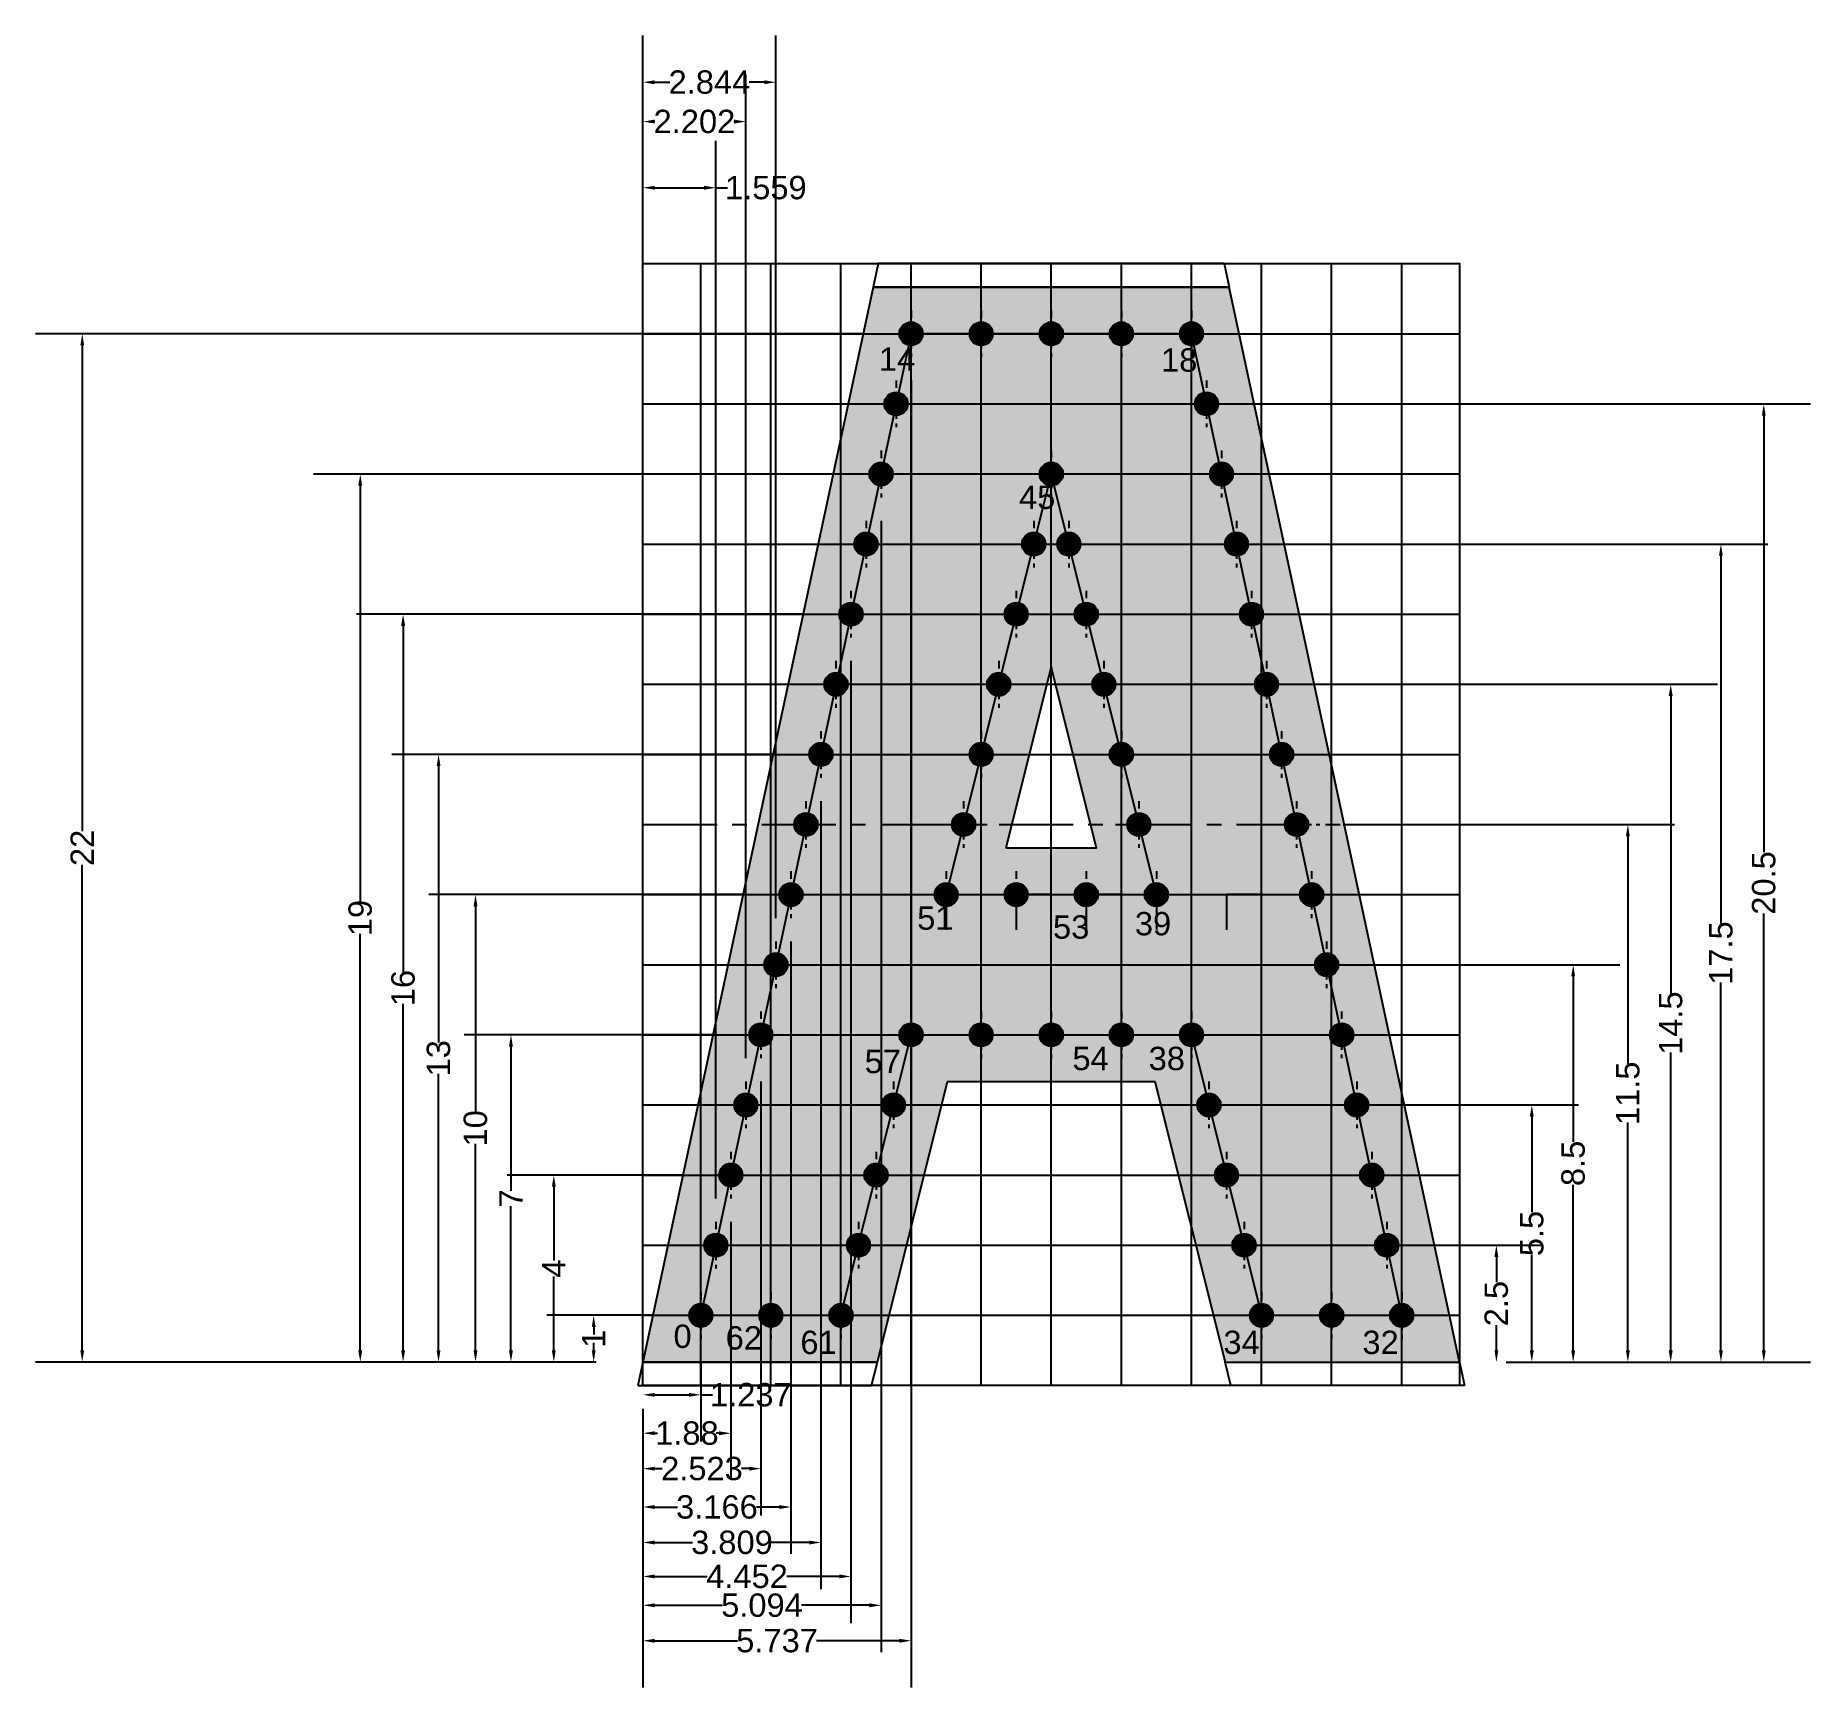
# Model space of a CAD drawing. Header units: inches. Extents: x 8 to 46, y -6.3 to 29.1.
import ezdxf

# ---------------------------------------------------------------- set-up
doc = ezdxf.new("R2010")
doc.units = ezdxf.units.IN
doc.linetypes.add('CENTER', pattern=[50.8, 31.75, -6.35, 6.35, -6.35])
doc.layers.add('AM_5', color=3, linetype='Continuous', lineweight=25)
for name, color, linetype in [('LetterBounds', 192, 'Continuous'), ('LetterFill', 7, 'Continuous'), ('LetterOutlines', 61, 'Continuous'), ('MountingTabs', 254, 'Continuous'), ('PixelCenters', 116, 'Continuous'), ('PixelFill', 22, 'Continuous'), ('PixelGuides', 160, 'Continuous'), ('PixelHoles', 90, 'Continuous'), ('PixelNumbers', 232, 'Continuous'), ('PixelPaths', 211, 'Continuous')]:
    doc.layers.add(name, color=color, linetype=linetype)
doc.styles.get("Standard").update_dxf_attribs({"font": 'arial.ttf'})
doc.dimstyles.new('Mine$0', dxfattribs={"dimtxt": 0.5, "dimasz": 0.25, "dimexe": 1, "dimexo": 1, "dimgap": 0, "dimtad": 0, "dimdec": 3, "dimrnd": 0.0005, "dimdsep": 46, "dimtxsty": 'Standard', "dimcen": 0, "dimclrd": 256, "dimclre": 256, "dimclrt": 2, "dimadec": 0, "dimazin": 2, "dimtp": 0.1, "dimtm": 0.1, "dimtfac": 0.71, "dimtdec": 3, "dimtmove": 0, "dimatfit": 3, "dimfxl": 1, "dimlwd": -1, "dimlwe": -1, "dimarcsym": 1})

# ---------------------------------------------------------------- blocks, each defined once
blk = doc.blocks.new('Pixel')
at = {"layer": 'PixelFill'}
h = blk.add_hatch(color=256, dxfattribs=at)
h.paths.add_polyline_path([(0, 0.25), (0, 0), (0.25, 0, 0.414214)])
h.paths.add_polyline_path([(0, 0.25, 0.414214), (-0.25, 0), (0, 0)])
h.paths.add_polyline_path([(0, 0), (-0.25, 0, 0.414214), (0, -0.25)])
h.paths.add_polyline_path([(0.25, 0), (0, 0), (0, -0.25, 0.414214)])
h = blk.add_hatch(color=256, dxfattribs=at)
edge = h.paths.add_edge_path()
edge.add_line((0, 0), (0, 0.25))
edge.add_arc((0, 0), 0.25, 90, 180)
edge.add_line((-0.25, 0), (0, 0))
h = blk.add_hatch(color=256, dxfattribs=at)
edge = h.paths.add_edge_path()
edge.add_line((0, -0.25), (0, 0))
edge.add_line((0, 0), (-0.25, 0))
edge.add_arc((0, 0), 0.25, 180, 270)
h = blk.add_hatch(color=256, dxfattribs=at)
edge = h.paths.add_edge_path()
edge.add_line((0, 0), (0.25, 0))
edge.add_arc((0, 0), 0.25, 0, 90)
edge.add_line((0, 0.25), (0, 0))
h = blk.add_hatch(color=256, dxfattribs=at)
edge = h.paths.add_edge_path()
edge.add_line((0, 0), (0, -0.25))
edge.add_arc((0, 0), 0.25, 270, 360)
edge.add_line((0.25, 0), (0, 0))
at = {"layer": 'PixelCenters', "linetype": 'CENTER', "ltscale": 0.005}
for p, q in [((0, 0.5), (0, -0.5)), ((-0.5, 0), (0.5, 0))]:
    blk.add_line(p, q, dxfattribs=at)
at = {"layer": 'PixelHoles'}
blk.add_circle((0, 0), 0.25, dxfattribs=at)
blk = doc.blocks.new('*D79')
at = {"layer": 'AM_5', "transparency": 16777216}
for p, q in [((21.259, 1.669), (18.967, 1.669)), ((19.967, 1.419), (19.967, 1.261)), ((19.967, 0.919), (19.967, 1.077)), ((20.022, 0.669), (18.967, 0.669))]:
    blk.add_line(p, q, dxfattribs=at)
for points in [[(19.926, 1.419), (20.009, 1.419), (19.967, 1.669)], [(19.926, 0.919), (20.009, 0.919), (19.967, 0.669)]]:
    blk.add_solid(points, dxfattribs=at)
at = {"layer": 'Defpoints', "color": 0, "transparency": 16777216}
for p in [(19.967, 1.669), (22.259, 1.669), (21.022, 0.669)]:
    blk.add_point(p, dxfattribs=at)
at = {"layer": 'AM_5', "color": 2, "transparency": 16777216, "insert": (19.967, 1.169), "char_height": 0.5, "attachment_point": 5, "rotation": 90}
blk.add_mtext('1', dxfattribs=at)
blk = doc.blocks.new('*D80')
at = {"layer": 'AM_5', "transparency": 16777216}
for p, q in [((21.902, 4.669), (18.114, 4.669)), ((19.114, 4.419), (19.114, 2.842)), ((19.114, 0.919), (19.114, 2.496)), ((20.022, 0.669), (18.114, 0.669))]:
    blk.add_line(p, q, dxfattribs=at)
for points in [[(19.072, 4.419), (19.155, 4.419), (19.114, 4.669)], [(19.072, 0.919), (19.155, 0.919), (19.114, 0.669)]]:
    blk.add_solid(points, dxfattribs=at)
at = {"layer": 'Defpoints', "color": 0, "transparency": 16777216}
for p in [(19.114, 4.669), (22.902, 4.669), (21.022, 0.669)]:
    blk.add_point(p, dxfattribs=at)
at = {"layer": 'AM_5', "color": 2, "transparency": 16777216, "insert": (19.114, 2.669), "char_height": 0.5, "attachment_point": 5, "rotation": 90}
blk.add_mtext('4', dxfattribs=at)
blk = doc.blocks.new('*D81')
at = {"layer": 'AM_5', "transparency": 16777216}
for p, q in [((22.545, 7.669), (17.197, 7.669)), ((18.197, 7.419), (18.197, 4.331)), ((18.197, 0.919), (18.197, 4.007)), ((20.022, 0.669), (17.197, 0.669))]:
    blk.add_line(p, q, dxfattribs=at)
for points in [[(18.155, 7.419), (18.238, 7.419), (18.197, 7.669)], [(18.155, 0.919), (18.238, 0.919), (18.197, 0.669)]]:
    blk.add_solid(points, dxfattribs=at)
at = {"layer": 'Defpoints', "color": 0, "transparency": 16777216}
for p in [(18.197, 7.669), (23.545, 7.669), (21.022, 0.669)]:
    blk.add_point(p, dxfattribs=at)
at = {"layer": 'AM_5', "color": 2, "transparency": 16777216, "insert": (18.197, 4.169), "char_height": 0.5, "attachment_point": 5, "rotation": 90}
blk.add_mtext('7', dxfattribs=at)
blk = doc.blocks.new('*D82')
at = {"layer": 'AM_5', "transparency": 16777216}
for p, q in [((23.188, 10.669), (16.438, 10.669)), ((17.438, 10.419), (17.438, 6.003)), ((17.438, 0.919), (17.438, 5.336)), ((20.022, 0.669), (16.438, 0.669))]:
    blk.add_line(p, q, dxfattribs=at)
for points in [[(17.396, 10.419), (17.48, 10.419), (17.438, 10.669)], [(17.396, 0.919), (17.48, 0.919), (17.438, 0.669)]]:
    blk.add_solid(points, dxfattribs=at)
at = {"layer": 'Defpoints', "color": 0, "transparency": 16777216}
for p in [(17.438, 10.669), (24.188, 10.669), (21.022, 0.669)]:
    blk.add_point(p, dxfattribs=at)
at = {"layer": 'AM_5', "color": 2, "transparency": 16777216, "insert": (17.438, 5.669), "char_height": 0.5, "attachment_point": 5, "rotation": 90}
blk.add_mtext('10', dxfattribs=at)
blk = doc.blocks.new('*D83')
at = {"layer": 'AM_5', "transparency": 16777216}
for p, q in [((23.831, 13.669), (15.648, 13.669)), ((16.648, 13.419), (16.648, 7.504)), ((16.648, 0.919), (16.648, 6.835)), ((20.022, 0.669), (15.648, 0.669))]:
    blk.add_line(p, q, dxfattribs=at)
for points in [[(16.606, 13.419), (16.689, 13.419), (16.648, 13.669)], [(16.606, 0.919), (16.689, 0.919), (16.648, 0.669)]]:
    blk.add_solid(points, dxfattribs=at)
at = {"layer": 'Defpoints', "color": 0, "transparency": 16777216}
for p in [(16.648, 13.669), (24.831, 13.669), (21.022, 0.669)]:
    blk.add_point(p, dxfattribs=at)
at = {"layer": 'AM_5', "color": 2, "transparency": 16777216, "insert": (16.648, 7.169), "char_height": 0.5, "attachment_point": 5, "rotation": 90}
blk.add_mtext('13', dxfattribs=at)
blk = doc.blocks.new('*D84')
at = {"layer": 'AM_5', "transparency": 16777216}
for p, q in [((24.473, 16.669), (14.889, 16.669)), ((15.889, 16.419), (15.889, 9.004)), ((15.889, 0.919), (15.889, 8.335)), ((20.022, 0.669), (14.889, 0.669))]:
    blk.add_line(p, q, dxfattribs=at)
for points in [[(15.847, 16.419), (15.931, 16.419), (15.889, 16.669)], [(15.847, 0.919), (15.931, 0.919), (15.889, 0.669)]]:
    blk.add_solid(points, dxfattribs=at)
at = {"layer": 'Defpoints', "color": 0, "transparency": 16777216}
for p in [(15.889, 16.669), (25.473, 16.669), (21.022, 0.669)]:
    blk.add_point(p, dxfattribs=at)
at = {"layer": 'AM_5', "color": 2, "transparency": 16777216, "insert": (15.889, 8.669), "char_height": 0.5, "attachment_point": 5, "rotation": 90}
blk.add_mtext('16', dxfattribs=at)
blk = doc.blocks.new('*D85')
at = {"layer": 'AM_5', "transparency": 16777216}
for p, q in [((25.116, 19.669), (13.972, 19.669)), ((14.972, 19.419), (14.972, 10.504)), ((14.972, 0.919), (14.972, 9.834)), ((20.022, 0.669), (13.972, 0.669))]:
    blk.add_line(p, q, dxfattribs=at)
for points in [[(14.93, 19.419), (15.014, 19.419), (14.972, 19.669)], [(14.93, 0.919), (15.014, 0.919), (14.972, 0.669)]]:
    blk.add_solid(points, dxfattribs=at)
at = {"layer": 'Defpoints', "color": 0, "transparency": 16777216}
for p in [(14.972, 19.669), (26.116, 19.669), (21.022, 0.669)]:
    blk.add_point(p, dxfattribs=at)
at = {"layer": 'AM_5', "color": 2, "transparency": 16777216, "insert": (14.972, 10.169), "char_height": 0.5, "attachment_point": 5, "rotation": 90}
blk.add_mtext('19', dxfattribs=at)
blk = doc.blocks.new('*D86')
at = {"layer": 'AM_5', "transparency": 16777216}
for p, q in [((25.759, 22.669), (8.022, 22.669)), ((9.022, 22.419), (9.022, 12.029)), ((9.022, 0.919), (9.022, 11.31)), ((20.022, 0.669), (8.022, 0.669))]:
    blk.add_line(p, q, dxfattribs=at)
for points in [[(8.981, 22.419), (9.064, 22.419), (9.022, 22.669)], [(8.981, 0.919), (9.064, 0.919), (9.022, 0.669)]]:
    blk.add_solid(points, dxfattribs=at)
at = {"layer": 'Defpoints', "color": 0, "transparency": 16777216}
for p in [(9.022, 22.669), (26.759, 22.669), (21.022, 0.669)]:
    blk.add_point(p, dxfattribs=at)
at = {"layer": 'AM_5', "color": 2, "transparency": 16777216, "insert": (9.022, 11.669), "char_height": 0.5, "attachment_point": 5, "rotation": 90}
blk.add_mtext('22', dxfattribs=at)
blk = doc.blocks.new('*D87')
at = {"layer": 'AM_5', "transparency": 16777216}
for p, q in [((37.938, 3.169), (40.284, 3.169)), ((39.284, 2.919), (39.284, 2.381)), ((39.284, 0.919), (39.284, 1.458)), ((39.496, 0.669), (40.284, 0.669))]:
    blk.add_line(p, q, dxfattribs=at)
for points in [[(39.243, 2.919), (39.326, 2.919), (39.284, 3.169)], [(39.243, 0.919), (39.326, 0.919), (39.284, 0.669)]]:
    blk.add_solid(points, dxfattribs=at)
at = {"layer": 'Defpoints', "color": 0, "transparency": 16777216}
for p in [(36.938, 3.169), (39.284, 3.169), (38.496, 0.669)]:
    blk.add_point(p, dxfattribs=at)
at = {"layer": 'AM_5', "color": 2, "transparency": 16777216, "insert": (39.284, 1.919), "char_height": 0.5, "attachment_point": 5, "rotation": 90}
blk.add_mtext('2.5', dxfattribs=at)
blk = doc.blocks.new('*D88')
at = {"layer": 'AM_5', "transparency": 16777216}
for p, q in [((37.295, 6.169), (41.043, 6.169)), ((40.043, 5.919), (40.043, 3.876)), ((40.043, 0.919), (40.043, 2.962)), ((39.496, 0.669), (41.043, 0.669))]:
    blk.add_line(p, q, dxfattribs=at)
for points in [[(40.001, 5.919), (40.085, 5.919), (40.043, 6.169)], [(40.001, 0.919), (40.085, 0.919), (40.043, 0.669)]]:
    blk.add_solid(points, dxfattribs=at)
at = {"layer": 'Defpoints', "color": 0, "transparency": 16777216}
for p in [(36.295, 6.169), (40.043, 6.169), (38.496, 0.669)]:
    blk.add_point(p, dxfattribs=at)
at = {"layer": 'AM_5', "color": 2, "transparency": 16777216, "insert": (40.043, 3.419), "char_height": 0.5, "attachment_point": 5, "rotation": 90}
blk.add_mtext('5.5', dxfattribs=at)
blk = doc.blocks.new('*D89')
at = {"layer": 'AM_5', "transparency": 16777216}
for p, q in [((36.652, 9.169), (41.928, 9.169)), ((40.928, 8.919), (40.928, 5.377)), ((40.928, 0.919), (40.928, 4.462)), ((39.496, 0.669), (41.928, 0.669))]:
    blk.add_line(p, q, dxfattribs=at)
for points in [[(40.887, 8.919), (40.97, 8.919), (40.928, 9.169)], [(40.887, 0.919), (40.97, 0.919), (40.928, 0.669)]]:
    blk.add_solid(points, dxfattribs=at)
at = {"layer": 'Defpoints', "color": 0, "transparency": 16777216}
for p in [(35.652, 9.169), (40.928, 9.169), (38.496, 0.669)]:
    blk.add_point(p, dxfattribs=at)
at = {"layer": 'AM_5', "color": 2, "transparency": 16777216, "insert": (40.928, 4.919), "char_height": 0.5, "attachment_point": 5, "rotation": 90}
blk.add_mtext('8.5', dxfattribs=at)
blk = doc.blocks.new('*D90')
at = {"layer": 'AM_5', "transparency": 16777216}
for p, q in [((36.009, 12.169), (43.098, 12.169)), ((42.098, 11.919), (42.098, 7.047)), ((42.098, 0.919), (42.098, 5.792)), ((39.496, 0.669), (43.098, 0.669))]:
    blk.add_line(p, q, dxfattribs=at)
for points in [[(42.056, 11.919), (42.14, 11.919), (42.098, 12.169)], [(42.056, 0.919), (42.14, 0.919), (42.098, 0.669)]]:
    blk.add_solid(points, dxfattribs=at)
at = {"layer": 'Defpoints', "color": 0, "transparency": 16777216}
for p in [(35.009, 12.169), (42.098, 12.169), (38.496, 0.669)]:
    blk.add_point(p, dxfattribs=at)
at = {"layer": 'AM_5', "color": 2, "transparency": 16777216, "insert": (42.098, 6.419), "char_height": 0.5, "attachment_point": 5, "rotation": 90}
blk.add_mtext('11.5', dxfattribs=at)
blk = doc.blocks.new('*D91')
at = {"layer": 'AM_5', "transparency": 16777216}
for p, q in [((35.366, 15.169), (44.015, 15.169)), ((43.015, 14.919), (43.015, 8.547)), ((43.015, 0.919), (43.015, 7.292)), ((39.496, 0.669), (44.015, 0.669))]:
    blk.add_line(p, q, dxfattribs=at)
for points in [[(42.973, 14.919), (43.057, 14.919), (43.015, 15.169)], [(42.973, 0.919), (43.057, 0.919), (43.015, 0.669)]]:
    blk.add_solid(points, dxfattribs=at)
at = {"layer": 'Defpoints', "color": 0, "transparency": 16777216}
for p in [(34.366, 15.169), (43.015, 15.169), (38.496, 0.669)]:
    blk.add_point(p, dxfattribs=at)
at = {"layer": 'AM_5', "color": 2, "transparency": 16777216, "insert": (43.015, 7.919), "char_height": 0.5, "attachment_point": 5, "rotation": 90}
blk.add_mtext('14.5', dxfattribs=at)
blk = doc.blocks.new('*D92')
at = {"layer": 'AM_5', "transparency": 16777216}
for p, q in [((34.723, 18.169), (45.09, 18.169)), ((44.09, 17.919), (44.09, 10.047)), ((44.09, 0.919), (44.09, 8.792)), ((39.496, 0.669), (45.09, 0.669))]:
    blk.add_line(p, q, dxfattribs=at)
for points in [[(44.048, 17.919), (44.131, 17.919), (44.09, 18.169)], [(44.048, 0.919), (44.131, 0.919), (44.09, 0.669)]]:
    blk.add_solid(points, dxfattribs=at)
at = {"layer": 'Defpoints', "color": 0, "transparency": 16777216}
for p in [(33.723, 18.169), (44.09, 18.169), (38.496, 0.669)]:
    blk.add_point(p, dxfattribs=at)
at = {"layer": 'AM_5', "color": 2, "transparency": 16777216, "insert": (44.09, 9.419), "char_height": 0.5, "attachment_point": 5, "rotation": 90}
blk.add_mtext('17.5', dxfattribs=at)
blk = doc.blocks.new('*D93')
at = {"layer": 'AM_5', "transparency": 16777216}
for p, q in [((34.081, 21.169), (46.007, 21.169)), ((45.007, 20.919), (45.007, 11.575)), ((45.007, 0.919), (45.007, 10.264)), ((39.496, 0.669), (46.007, 0.669))]:
    blk.add_line(p, q, dxfattribs=at)
for points in [[(44.965, 20.919), (45.048, 20.919), (45.007, 21.169)], [(44.965, 0.919), (45.048, 0.919), (45.007, 0.669)]]:
    blk.add_solid(points, dxfattribs=at)
at = {"layer": 'Defpoints', "color": 0, "transparency": 16777216}
for p in [(33.081, 21.169), (45.007, 21.169), (38.496, 0.669)]:
    blk.add_point(p, dxfattribs=at)
at = {"layer": 'AM_5', "color": 2, "transparency": 16777216, "insert": (45.007, 10.919), "char_height": 0.5, "attachment_point": 5, "rotation": 90}
blk.add_mtext('20.5', dxfattribs=at)
blk = doc.blocks.new('*D94')
at = {"layer": 'AM_5', "transparency": 16777216}
for p, q in [((22.259, 0.669), (22.259, -1.033)), ((21.022, -0.331), (21.022, -1.033)), ((21.272, -0.033), (22.009, -0.033)), ((22.259, -0.033), (22.509, -0.033))]:
    blk.add_line(p, q, dxfattribs=at)
for points in [[(21.272, 0.009), (21.272, -0.074), (21.022, -0.033)], [(22.009, 0.009), (22.009, -0.074), (22.259, -0.033)]]:
    blk.add_solid(points, dxfattribs=at)
at = {"layer": 'Defpoints', "color": 0, "transparency": 16777216}
for p in [(22.259, 1.669), (21.022, 0.669), (22.259, -0.033)]:
    blk.add_point(p, dxfattribs=at)
at = {"layer": 'AM_5', "color": 2, "transparency": 16777216, "insert": (23.329, -0.033), "char_height": 0.5, "attachment_point": 5}
blk.add_mtext('1.237', dxfattribs=at)
blk = doc.blocks.new('*D95')
at = {"layer": 'AM_5', "transparency": 16777216}
for p, q in [((22.902, 3.669), (22.902, -1.854)), ((21.022, -0.331), (21.022, -1.854)), ((21.272, -0.854), (21.336, -0.854)), ((22.652, -0.854), (22.588, -0.854))]:
    blk.add_line(p, q, dxfattribs=at)
for points in [[(21.272, -0.813), (21.272, -0.896), (21.022, -0.854)], [(22.652, -0.813), (22.652, -0.896), (22.902, -0.854)]]:
    blk.add_solid(points, dxfattribs=at)
at = {"layer": 'Defpoints', "color": 0, "transparency": 16777216}
for p in [(22.902, 4.669), (21.022, 0.669), (22.902, -0.854)]:
    blk.add_point(p, dxfattribs=at)
at = {"layer": 'AM_5', "color": 2, "transparency": 16777216, "insert": (21.962, -0.854), "char_height": 0.5, "attachment_point": 5}
blk.add_mtext('1.88', dxfattribs=at)
blk = doc.blocks.new('*D96')
at = {"layer": 'AM_5', "transparency": 16777216}
for p, q in [((23.545, 6.669), (23.545, -2.612)), ((21.022, -0.331), (21.022, -2.612)), ((21.272, -1.612), (21.436, -1.612)), ((23.295, -1.612), (23.131, -1.612))]:
    blk.add_line(p, q, dxfattribs=at)
for points in [[(21.272, -1.571), (21.272, -1.654), (21.022, -1.612)], [(23.295, -1.571), (23.295, -1.654), (23.545, -1.612)]]:
    blk.add_solid(points, dxfattribs=at)
at = {"layer": 'Defpoints', "color": 0, "transparency": 16777216}
for p in [(23.545, 7.669), (21.022, 0.669), (23.545, -1.612)]:
    blk.add_point(p, dxfattribs=at)
at = {"layer": 'AM_5', "color": 2, "transparency": 16777216, "insert": (22.284, -1.612), "char_height": 0.5, "attachment_point": 5}
blk.add_mtext('2.523', dxfattribs=at)
blk = doc.blocks.new('*D97')
at = {"layer": 'AM_5', "transparency": 16777216}
for p, q in [((24.188, 9.669), (24.188, -3.434)), ((21.022, -0.331), (21.022, -3.434)), ((21.272, -2.434), (21.762, -2.434)), ((23.938, -2.434), (23.448, -2.434))]:
    blk.add_line(p, q, dxfattribs=at)
for points in [[(21.272, -2.392), (21.272, -2.476), (21.022, -2.434)], [(23.938, -2.392), (23.938, -2.476), (24.188, -2.434)]]:
    blk.add_solid(points, dxfattribs=at)
at = {"layer": 'Defpoints', "color": 0, "transparency": 16777216}
for p in [(24.188, 10.669), (21.022, 0.669), (24.188, -2.434)]:
    blk.add_point(p, dxfattribs=at)
at = {"layer": 'AM_5', "color": 2, "transparency": 16777216, "insert": (22.605, -2.434), "char_height": 0.5, "attachment_point": 5}
blk.add_mtext('3.166', dxfattribs=at)
blk = doc.blocks.new('*D98')
at = {"layer": 'AM_5', "transparency": 16777216}
for p, q in [((24.831, 12.669), (24.831, -4.192)), ((21.022, -0.331), (21.022, -4.192)), ((21.272, -3.192), (22.082, -3.192)), ((24.581, -3.192), (23.77, -3.192))]:
    blk.add_line(p, q, dxfattribs=at)
for points in [[(21.272, -3.15), (21.272, -3.234), (21.022, -3.192)], [(24.581, -3.15), (24.581, -3.234), (24.831, -3.192)]]:
    blk.add_solid(points, dxfattribs=at)
at = {"layer": 'Defpoints', "color": 0, "transparency": 16777216}
for p in [(24.831, 13.669), (21.022, 0.669), (24.831, -3.192)]:
    blk.add_point(p, dxfattribs=at)
at = {"layer": 'AM_5', "color": 2, "transparency": 16777216, "insert": (22.926, -3.192), "char_height": 0.5, "attachment_point": 5}
blk.add_mtext('3.809', dxfattribs=at)
blk = doc.blocks.new('*D99')
at = {"layer": 'AM_5', "transparency": 16777216}
for p, q in [((25.473, 15.669), (25.473, -4.919)), ((21.022, -0.331), (21.022, -4.919)), ((21.272, -3.919), (22.397, -3.919)), ((25.223, -3.919), (24.099, -3.919))]:
    blk.add_line(p, q, dxfattribs=at)
for points in [[(21.272, -3.877), (21.272, -3.96), (21.022, -3.919)], [(25.223, -3.877), (25.223, -3.96), (25.473, -3.919)]]:
    blk.add_solid(points, dxfattribs=at)
at = {"layer": 'Defpoints', "color": 0, "transparency": 16777216}
for p in [(25.473, 16.669), (21.022, 0.669), (25.473, -3.919)]:
    blk.add_point(p, dxfattribs=at)
at = {"layer": 'AM_5', "color": 2, "transparency": 16777216, "insert": (23.248, -3.919), "char_height": 0.5, "attachment_point": 5}
blk.add_mtext('4.452', dxfattribs=at)
blk = doc.blocks.new('*D100')
at = {"layer": 'AM_5', "transparency": 16777216}
for p, q in [((26.116, 18.669), (26.116, -5.536)), ((21.022, -0.331), (21.022, -5.536)), ((21.272, -4.536), (22.727, -4.536)), ((25.866, -4.536), (24.412, -4.536))]:
    blk.add_line(p, q, dxfattribs=at)
for points in [[(21.272, -4.494), (21.272, -4.578), (21.022, -4.536)], [(25.866, -4.494), (25.866, -4.578), (26.116, -4.536)]]:
    blk.add_solid(points, dxfattribs=at)
at = {"layer": 'Defpoints', "color": 0, "transparency": 16777216}
for p in [(26.116, 19.669), (21.022, 0.669), (26.116, -4.536)]:
    blk.add_point(p, dxfattribs=at)
at = {"layer": 'AM_5', "color": 2, "transparency": 16777216, "insert": (23.569, -4.536), "char_height": 0.5, "attachment_point": 5}
blk.add_mtext('5.094', dxfattribs=at)
blk = doc.blocks.new('*D101')
at = {"layer": 'AM_5', "transparency": 16777216}
for p, q in [((26.759, 21.669), (26.759, -6.294)), ((21.022, -0.331), (21.022, -6.294)), ((21.272, -5.294), (23.047, -5.294)), ((26.509, -5.294), (24.734, -5.294))]:
    blk.add_line(p, q, dxfattribs=at)
for points in [[(21.272, -5.253), (21.272, -5.336), (21.022, -5.294)], [(26.509, -5.253), (26.509, -5.336), (26.759, -5.294)]]:
    blk.add_solid(points, dxfattribs=at)
at = {"layer": 'Defpoints', "color": 0, "transparency": 16777216}
for p in [(26.759, 22.669), (21.022, 0.669), (26.759, -5.294)]:
    blk.add_point(p, dxfattribs=at)
at = {"layer": 'AM_5', "color": 2, "transparency": 16777216, "insert": (23.891, -5.294), "char_height": 0.5, "attachment_point": 5}
blk.add_mtext('5.737', dxfattribs=at)
blk = doc.blocks.new('*D102')
at = {"layer": 'AM_5', "transparency": 16777216}
for p, q in [((21.022, 1.669), (21.022, 26.794)), ((22.581, 4.169), (22.581, 26.794)), ((21.272, 25.794), (22.331, 25.794)), ((22.581, 25.794), (22.831, 25.794))]:
    blk.add_line(p, q, dxfattribs=at)
for points in [[(21.272, 25.835), (21.272, 25.752), (21.022, 25.794)], [(22.331, 25.835), (22.331, 25.752), (22.581, 25.794)]]:
    blk.add_solid(points, dxfattribs=at)
at = {"layer": 'Defpoints', "color": 0, "transparency": 16777216}
for p in [(22.581, 25.794), (22.581, 3.169), (21.022, 0.669)]:
    blk.add_point(p, dxfattribs=at)
at = {"layer": 'AM_5', "color": 2, "transparency": 16777216, "insert": (23.651, 25.794), "char_height": 0.5, "attachment_point": 5}
blk.add_mtext('1.559', dxfattribs=at)
blk = doc.blocks.new('*D103')
at = {"layer": 'AM_5', "transparency": 16777216}
for p, q in [((21.022, 1.669), (21.022, 28.209)), ((23.223, 7.169), (23.223, 28.209)), ((21.272, 27.209), (21.278, 27.209)), ((22.973, 27.209), (22.968, 27.209))]:
    blk.add_line(p, q, dxfattribs=at)
for points in [[(21.272, 27.251), (21.272, 27.167), (21.022, 27.209)], [(22.973, 27.251), (22.973, 27.167), (23.223, 27.209)]]:
    blk.add_solid(points, dxfattribs=at)
at = {"layer": 'Defpoints', "color": 0, "transparency": 16777216}
for p in [(23.223, 27.209), (23.223, 6.169), (21.022, 0.669)]:
    blk.add_point(p, dxfattribs=at)
at = {"layer": 'AM_5', "color": 2, "transparency": 16777216, "insert": (22.123, 27.209), "char_height": 0.5, "attachment_point": 5}
blk.add_mtext('2.202', dxfattribs=at)
blk = doc.blocks.new('*D104')
at = {"layer": 'AM_5', "transparency": 16777216}
for p, q in [((21.022, 1.669), (21.022, 29.051)), ((23.866, 10.169), (23.866, 29.051)), ((21.272, 28.051), (21.597, 28.051)), ((23.616, 28.051), (23.291, 28.051))]:
    blk.add_line(p, q, dxfattribs=at)
for points in [[(21.272, 28.093), (21.272, 28.009), (21.022, 28.051)], [(23.616, 28.093), (23.616, 28.009), (23.866, 28.051)]]:
    blk.add_solid(points, dxfattribs=at)
at = {"layer": 'Defpoints', "color": 0, "transparency": 16777216}
for p in [(23.866, 28.051), (23.866, 9.169), (21.022, 0.669)]:
    blk.add_point(p, dxfattribs=at)
at = {"layer": 'AM_5', "color": 2, "transparency": 16777216, "insert": (22.444, 28.051), "char_height": 0.5, "attachment_point": 5}
blk.add_mtext('2.844', dxfattribs=at)

msp = doc.modelspace()

# ---------------------------------------------------------------- hatches: boundary and pattern name
at = {"layer": 'LetterFill'}
h = msp.add_hatch(color=256, dxfattribs=at)
h.paths.add_polyline_path([(21.0222, 0.6693), (26.04, 0.6693), (27.54, 6.6693), (31.9784, 6.6693), (33.4784, 0.6693), (38.4962, 0.6693), (33.5676, 23.6693), (25.9508, 23.6693)])
h.paths.add_polyline_path([(30.7284, 11.6693), (28.79, 11.6693), (29.7592, 15.5462)], flags=16)

# ---------------------------------------------------------------- linework, layer by layer
at = {"layer": 'LetterBounds'}
msp.add_lwpolyline([(21.0222, 24.1693), (38.4962, 24.1693), (38.4962, 0.1693), (21.0222, 0.1693)], close=True, dxfattribs=at)
at = {"layer": 'LetterOutlines'}
for points in [[(21.0222, 0.6693), (26.04, 0.6693), (27.54, 6.6693), (31.9784, 6.6693), (33.4784, 0.6693), (38.4962, 0.6693), (33.5676, 23.6693), (25.9508, 23.6693)], [(28.79, 11.6693), (30.7284, 11.6693), (29.7592, 15.5462)]]:
    msp.add_lwpolyline(points, close=True, dxfattribs=at)
at = {"layer": 'MountingTabs'}
for p, q in [((26.0579, 24.1693), (25.9508, 23.6693)), ((33.4605, 24.1693), (33.5676, 23.6693)), ((21.0222, 0.6693), (20.915, 0.1693)), ((26.04, 0.6693), (21.0222, 0.6693)), ((25.915, 0.1693), (26.04, 0.6693)), ((33.6034, 0.1693), (33.4784, 0.6693)), ((33.4784, 0.6693), (38.4962, 0.6693)), ((38.4962, 0.6693), (38.6033, 0.1693)), ((20.915, 0.1693), (25.915, 0.1693))]:
    msp.add_line(p, q, dxfattribs=at)
for points in [[(33.4605, 24.1693), (26.0579, 24.1693)], [(25.9508, 23.6693), (33.5676, 23.6693)], [(33.4784, 0.6693), (38.4962, 0.6693)], [(38.6033, 0.1693), (33.6034, 0.1693)]]:
    msp.add_lwpolyline(points, dxfattribs=at)
at = {"layer": 'PixelGuides'}
for p, q in [((22.2592, 0.1693), (22.2592, 24.1693)), ((23.7592, 0.6693), (23.7592, 24.1693)), ((23.7592, 0.1693), (23.7592, 24.1693)), ((25.2592, 0.1693), (25.2592, 24.1693)), ((26.7592, 0.1693), (26.7592, 24.1693)), ((28.2592, 0.1693), (28.2592, 24.1693)), ((29.7592, 0.1693), (29.7592, 24.1693)), ((31.2592, 0.1693), (31.2592, 24.1693)), ((32.7592, 0.1693), (32.7592, 24.1693)), ((34.2592, 0.1693), (34.2592, 24.1693)), ((35.7592, 0.1693), (35.7592, 24.1693)), ((37.2592, 0.1693), (37.2592, 24.1693)), ((21.0222, 22.6693), (38.4962, 22.6693)), ((21.0222, 21.1693), (38.4962, 21.1693)), ((21.0222, 19.6693), (38.4962, 19.6693)), ((21.0222, 18.1693), (38.4962, 18.1693)), ((21.0222, 16.6693), (38.4962, 16.6693)), ((21.0222, 15.1693), (38.4962, 15.1693)), ((21.0222, 13.6693), (38.4962, 13.6693)), ((21.0222, 10.6693), (38.4962, 10.6693)), ((26.7592, 10.6693), (27.5092, 10.6693)), ((27.5092, 10.6693), (27.5092, 9.9193)), ((29.7592, 10.6693), (29.0092, 10.6693)), ((29.0092, 10.6693), (29.0092, 9.9193)), ((31.2592, 10.6693), (30.5092, 10.6693)), ((30.5092, 10.6693), (30.5092, 9.9193)), ((31.2592, 10.6693), (32.0092, 10.6693)), ((32.0092, 10.6693), (32.0092, 9.9193)), ((34.2592, 10.6693), (33.5092, 10.6693)), ((33.5092, 10.6693), (33.5092, 9.9193)), ((21.0222, 9.1693), (38.4962, 9.1693)), ((21.0222, 7.6693), (38.4962, 7.6693)), ((21.0222, 6.1693), (38.4962, 6.1693)), ((21.0222, 4.6693), (38.4962, 4.6693)), ((21.0222, 3.1693), (38.4962, 3.1693)), ((21.0222, 1.6693), (38.4962, 1.6693))]:
    msp.add_line(p, q, dxfattribs=at)
at = {"layer": 'PixelGuides', "color": 180, "linetype": 'CENTER', "ltscale": 0.05}
msp.add_line((21.0222, 12.1693), (38.4962, 12.1693), dxfattribs=at)
at = {"layer": 'PixelHoles'}
for centre in [(34.6877, 13.6693), (35.0092, 12.1693), (32.0092, 10.6693)]:
    msp.add_circle(centre, 0.25, dxfattribs=at)
at = {"layer": 'PixelPaths'}
for points in [[(22.2592, 1.6693), (25.2592, 1.6693), (26.7592, 7.6693), (32.7592, 7.6693), (34.2592, 1.6693), (37.2592, 1.6693), (32.7592, 22.6693), (26.7592, 22.6693)], [(27.5092, 10.6693), (32.0092, 10.6693), (29.7592, 19.6693)]]:
    msp.add_lwpolyline(points, close=True, dxfattribs=at)

# ---------------------------------------------------------------- block references
at = {"layer": 'PixelHoles'}
for p in [(26.7592, 22.6693), (28.2592, 22.6693), (29.7592, 22.6693), (31.2592, 22.6693), (32.7592, 22.6693), (26.4377, 21.1693), (33.0806, 21.1693), (26.1163, 19.6693), (29.7592, 19.6693), (33.402, 19.6693), (25.7949, 18.1693), (29.3842, 18.1693), (30.1342, 18.1693), (33.7235, 18.1693), (25.4735, 16.6693), (29.0092, 16.6693), (30.5092, 16.6693), (34.0449, 16.6693), (25.152, 15.1693), (28.6342, 15.1693), (30.8842, 15.1693), (34.3663, 15.1693), (24.8306, 13.6693), (28.2592, 13.6693), (31.2592, 13.6693), (34.6877, 13.6693), (24.5092, 12.1693), (27.8842, 12.1693), (31.6342, 12.1693), (35.0092, 12.1693), (24.1877, 10.6693), (27.5092, 10.6693), (29.0092, 10.6693), (30.5092, 10.6693), (32.0092, 10.6693), (35.3306, 10.6693), (23.8663, 9.1693), (35.652, 9.1693), (23.5449, 7.6693), (26.7592, 7.6693), (28.2592, 7.6693), (29.7592, 7.6693), (31.2592, 7.6693), (32.7592, 7.6693), (35.9735, 7.6693), (23.2235, 6.1693), (26.3842, 6.1693), (33.1342, 6.1693), (36.2949, 6.1693), (22.902, 4.6693), (26.0092, 4.6693), (33.5092, 4.6693), (36.6163, 4.6693), (22.5806, 3.1693), (25.6342, 3.1693), (33.8842, 3.1693), (36.9377, 3.1693), (22.2592, 1.6693), (23.7592, 1.6693), (25.2592, 1.6693), (34.2592, 1.6693), (35.7592, 1.6693), (37.2592, 1.6693)]:
    msp.add_blockref('Pixel', p, dxfattribs=at)

# ---------------------------------------------------------------- texts
at = {"layer": 'PixelNumbers'}
for s, p in [('14', (26.0704, 21.8782)), ('18', (32.108, 21.8582)), ('45', (29.0692, 18.9215)), ('51', (26.8901, 9.9182)), ('39', (31.5482, 9.7983)), ('53', (29.7964, 9.7265)), ('57', (25.766, 6.8496)), ('54', (30.2122, 6.9136)), ('38', (31.8436, 6.9136)), ('0', (21.6755, 0.9702)), ('62', (22.7912, 0.9361)), ('61', (24.3906, 0.8402)), ('34', (33.4429, 0.8402)), ('32', (36.4177, 0.8402))]:
    msp.add_text(s, height=0.5, dxfattribs=at).set_placement(p)

# ---------------------------------------------------------------- dimensions: what is measured, and where the dimension line sits
at = {"layer": 'AM_5'}
dim = msp.add_linear_dim(base=(23.8663, 28.0509), p1=(21.0222, 0.6693), p2=(23.8663, 9.1693), dimstyle='Mine$0', override={"dimpost": ''}, dxfattribs=at)
dim.commit()
dim.dimension.update_dxf_attribs({"geometry": '*D104', "text_midpoint": (22.4443, 28.0509)})
for base, p2, picture, middle in [((23.2235, 27.2091), (23.2235, 6.1693), '*D103', (22.1228, 27.2091)), ((22.5806, 25.7937), (22.5806, 3.1693), '*D102', (23.6512, 25.7937))]:
    dim = msp.add_linear_dim(base=base, p1=(21.0222, 0.6693), p2=p2, dimstyle='Mine$0', dxfattribs=at)
    dim.commit()
    dim.dimension.update_dxf_attribs({"geometry": picture, "text_midpoint": middle})
for base, p1, p2, angle, picture, middle in [((9.0222, 22.6693), (21.0222, 0.6693), (26.7592, 22.6693), 90, '*D86', (9.0222, 11.6693)), ((26.7592, -5.2943), (21.0222, 0.6693), (26.7592, 22.6693), 0, '*D101', (23.8907, -5.2943)), ((45.0066, 21.1693), (38.4962, 0.6693), (33.0806, 21.1693), 90, '*D93', (45.0066, 10.9193)), ((14.972, 19.6693), (21.0222, 0.6693), (26.1163, 19.6693), 90, '*D85', (14.972, 10.1693)), ((26.1163, -4.536), (21.0222, 0.6693), (26.1163, 19.6693), 0, '*D100', (23.5693, -4.536)), ((44.0898, 18.1693), (38.4962, 0.6693), (33.7235, 18.1693), 90, '*D92', (44.0898, 9.4193)), ((15.8888, 16.6693), (21.0222, 0.6693), (25.4735, 16.6693), 90, '*D84', (15.8888, 8.6693)), ((25.4735, -3.9188), (21.0222, 0.6693), (25.4735, 16.6693), 0, '*D99', (23.2478, -3.9188)), ((43.0148, 15.1693), (38.4962, 0.6693), (34.3663, 15.1693), 90, '*D91', (43.0148, 7.9193)), ((16.6476, 13.6693), (21.0222, 0.6693), (24.8306, 13.6693), 90, '*D83', (16.6476, 7.1693)), ((24.8306, -3.1921), (21.0222, 0.6693), (24.8306, 13.6693), 0, '*D98', (22.9264, -3.1921)), ((42.098, 12.1693), (38.4962, 0.6693), (35.0092, 12.1693), 90, '*D90', (42.098, 6.4193)), ((17.438, 10.6693), (21.0222, 0.6693), (24.1877, 10.6693), 90, '*D82', (17.438, 5.6693)), ((24.18775, -2.43388), (21.02219, 0.66933), (24.18775, 10.66933), 0, '*D97', (22.60497, -2.43388)), ((40.9282, 9.1693), (38.4962, 0.6693), (35.652, 9.1693), 90, '*D89', (40.9282, 4.9193)), ((18.1968, 7.6693), (21.0222, 0.6693), (23.5449, 7.6693), 90, '*D81', (18.1968, 4.1693)), ((23.5449, -1.6125), (21.0222, 0.6693), (23.5449, 7.6693), 0, '*D96', (22.2835, -1.6125)), ((40.043, 6.1693), (38.4962, 0.6693), (36.2949, 6.1693), 90, '*D88', (40.043, 3.4193)), ((19.1136, 4.6693), (21.0222, 0.6693), (22.902, 4.6693), 90, '*D80', (19.1136, 2.6693)), ((22.902, -0.8542), (21.0222, 0.6693), (22.902, 4.6693), 0, '*D95', (21.9621, -0.8542)), ((39.2842, 3.1693), (38.4962, 0.6693), (36.9377, 3.1693), 90, '*D87', (39.2842, 1.9193))]:
    dim = msp.add_linear_dim(base=base, p1=p1, p2=p2, angle=angle, dimstyle='Mine$0', dxfattribs=at)
    dim.commit()
    dim.dimension.update_dxf_attribs({"geometry": picture, "text_midpoint": middle})
for base, angle, picture, middle in [((19.9672, 1.6693), 90, '*D79', (19.9672, 1.1693)), ((22.2592, -0.0328), 0, '*D94', (23.3293, -0.0328))]:
    dim = msp.add_linear_dim(base=base, p1=(21.0222, 0.6693), p2=(22.2592, 1.6693), angle=angle, dimstyle='Mine$0', override={"dimpost": ''}, dxfattribs=at)
    dim.commit()
    dim.dimension.update_dxf_attribs({"geometry": picture, "text_midpoint": middle})

doc.saveas('drawing.dxf')
